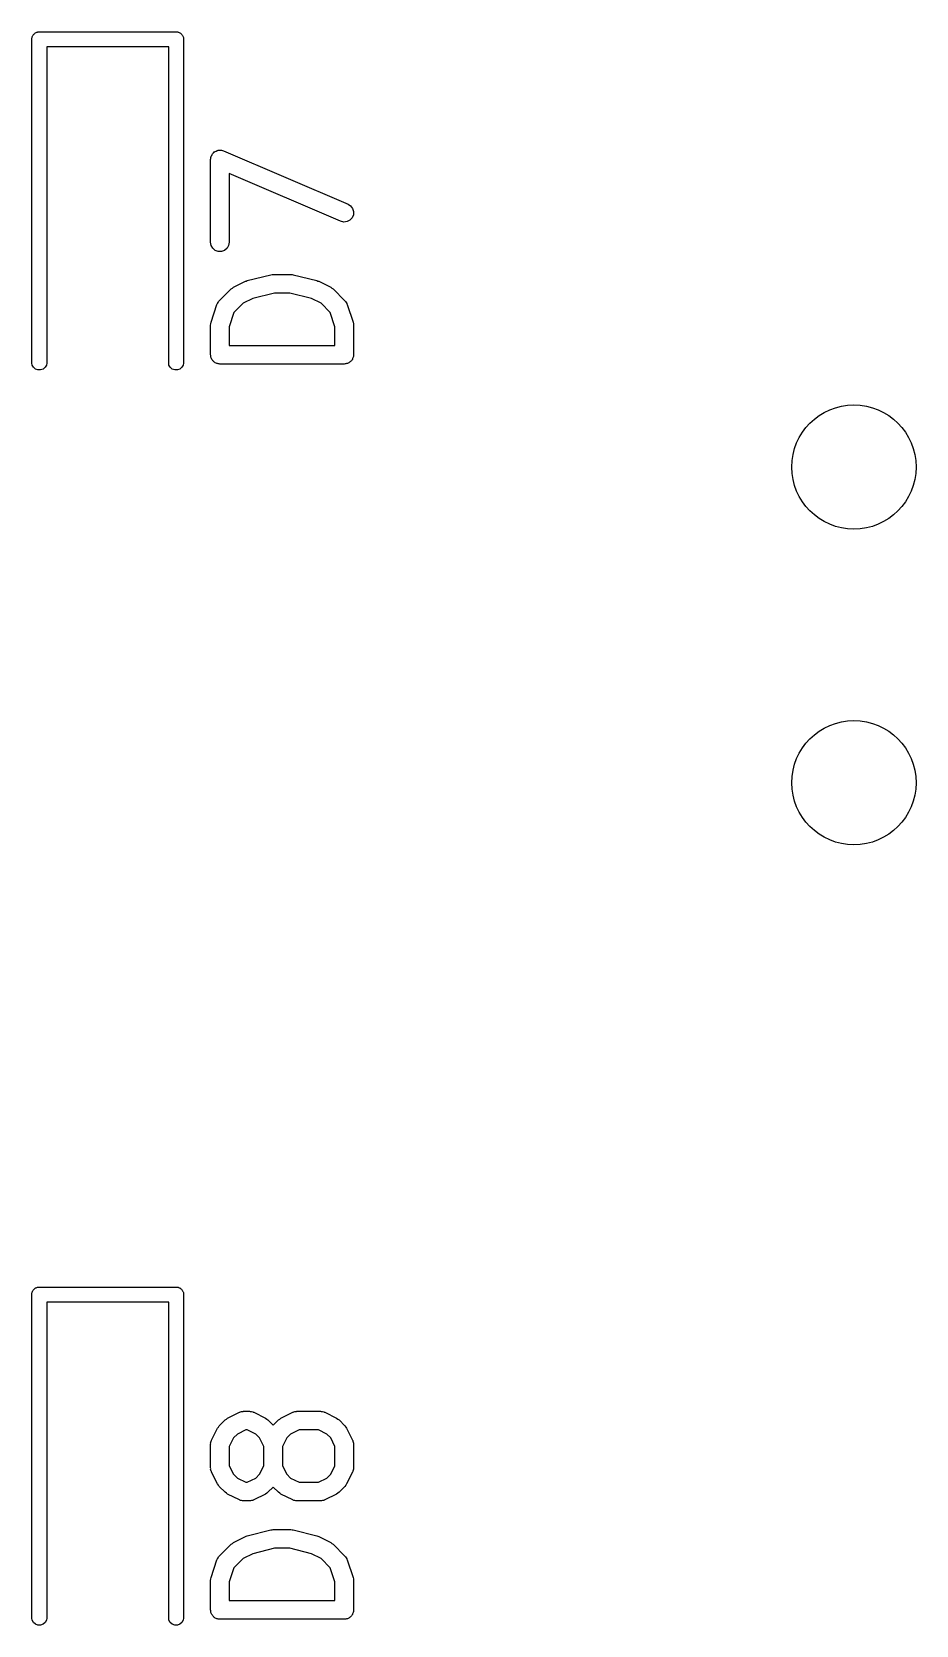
# Model space of a CAD drawing. Extents: x 107.8 to 187.5, y -108.6 to -68.5.
# Drawn here: x 128.03 to 135.15, y -85.79 to -72.97 of the extents above; entities that cross this region are included whole.
import ezdxf

# ---------------------------------------------------------------- set-up
doc = ezdxf.new("R2010")
doc.units = 0
doc.header["$MEASUREMENT"] = 0
doc.layers.add('BLACK', color=7, linetype='CONTINUOUS')

msp = doc.modelspace()

# ---------------------------------------------------------------- linework, layer by layer
at = {"layer": 'BLACK', "linetype": 'CONTINUOUS'}
for p, q in [((128.035, -73.0198), (128.036, -73.0148)), ((128.035, -73.0251), (128.035, -73.0198)), ((128.035, -73.0252), (128.035, -73.0251)), ((128.035, -75.6356), (128.035, -73.0252)), ((128.036, -73.0148), (128.037, -73.0096)), ((128.037, -73.0096), (128.04, -73.0049)), ((128.04, -73.0049), (128.042, -72.9999)), ((128.042, -72.9999), (128.045, -72.9959)), ((128.045, -72.9959), (128.048, -72.9912)), ((128.048, -72.9912), (128.052, -72.9878)), ((128.052, -72.9878), (128.055, -72.9837)), ((128.055, -72.9837), (128.06, -72.9811)), ((128.06, -72.9811), (128.064, -72.9776)), ((128.064, -72.9776), (128.069, -72.9758)), ((128.069, -72.9758), (128.074, -72.9731)), ((128.074, -72.9731), (128.079, -72.9722)), ((128.079, -72.9722), (128.084, -72.9704)), ((128.084, -72.9704), (128.089, -72.9704)), ((128.089, -72.9704), (128.089, -72.9704)), ((128.089, -72.9704), (129.2, -72.9704)), ((129.2, -72.9704), (129.205, -72.9704)), ((129.2, -72.9704), (129.2, -72.9704)), ((129.205, -72.9704), (129.21, -72.9722)), ((129.21, -72.9722), (129.215, -72.9731)), ((129.215, -72.9731), (129.22, -72.9758)), ((129.22, -72.9758), (129.225, -72.9776)), ((129.225, -72.9776), (129.229, -72.9811)), ((129.229, -72.9811), (129.234, -72.9837)), ((129.234, -72.9837), (129.237, -72.9878)), ((129.237, -72.9878), (129.241, -72.9912)), ((129.241, -72.9912), (129.244, -72.9959)), ((129.244, -72.9959), (129.247, -72.9999)), ((129.247, -72.9999), (129.249, -73.0049)), ((129.249, -73.0049), (129.252, -73.0096)), ((129.252, -73.0096), (129.253, -73.0148)), ((129.253, -73.0148), (129.255, -73.0198)), ((129.255, -73.0198), (129.255, -73.0251)), ((129.255, -73.0251), (129.255, -73.0252)), ((129.255, -73.0252), (129.255, -75.6356)), ((129.135, -73.0904), (128.155, -73.0904)), ((128.155, -73.0904), (128.155, -75.6356)), ((129.135, -75.6356), (129.135, -73.0904)), ((129.476, -73.9758), (129.477, -73.9714)), ((129.477, -73.9714), (129.481, -73.9639)), ((129.481, -73.9639), (129.484, -73.956)), ((129.484, -73.956), (129.487, -73.9527)), ((129.487, -73.9527), (129.49, -73.9489)), ((129.49, -73.9489), (129.496, -73.9433)), ((129.496, -73.9433), (129.502, -73.937)), ((129.502, -73.937), (129.506, -73.935)), ((129.506, -73.935), (129.509, -73.9321)), ((129.509, -73.9321), (129.518, -73.9292)), ((129.518, -73.9292), (129.525, -73.9253)), ((129.525, -73.9253), (129.53, -73.9247)), ((129.53, -73.9247), (129.534, -73.9232)), ((129.534, -73.9232), (129.543, -73.9232)), ((129.543, -73.9232), (129.551, -73.9222)), ((129.551, -73.9222), (129.556, -73.9232)), ((129.556, -73.9232), (129.56, -73.9232)), ((129.56, -73.9232), (129.568, -73.9262)), ((129.568, -73.9262), (129.577, -73.9281)), ((129.577, -73.9281), (130.577, -74.3567)), ((129.472, -73.9971), (129.473, -73.9886)), ((129.472, -74.6637), (129.472, -73.9971)), ((129.473, -73.9886), (129.474, -73.9799)), ((129.474, -73.9799), (129.476, -73.9758)), ((130.517, -74.4946), (129.622, -74.1108)), ((129.622, -74.1108), (129.622, -74.6637)), ((130.577, -74.3567), (130.598, -74.371)), ((130.61, -74.4667), (130.592, -74.4857)), ((130.598, -74.371), (130.614, -74.3918)), ((130.62, -74.4428), (130.61, -74.4667)), ((130.614, -74.3918), (130.621, -74.4168)), ((130.621, -74.4168), (130.62, -74.4428)), ((130.543, -74.5005), (130.517, -74.4946)), ((130.569, -74.4974), (130.543, -74.5005)), ((130.592, -74.4857), (130.569, -74.4974)), ((129.477, -74.6894), (129.472, -74.6637)), ((129.49, -74.7119), (129.477, -74.6894)), ((129.509, -74.7287), (129.49, -74.7119)), ((129.534, -74.7376), (129.509, -74.7287)), ((129.56, -74.7376), (129.534, -74.7376)), ((129.584, -74.7287), (129.56, -74.7376)), ((129.604, -74.7119), (129.584, -74.7287)), ((129.617, -74.6894), (129.604, -74.7119)), ((129.622, -74.6637), (129.617, -74.6894)), ((129.656, -75.0252), (129.752, -74.9776)), ((129.752, -74.9776), (129.759, -74.9753)), ((129.759, -74.9753), (129.767, -74.9719)), ((129.767, -74.9719), (129.957, -74.9243)), ((129.957, -74.9243), (129.967, -74.9237)), ((129.967, -74.9237), (129.976, -74.9221)), ((129.976, -74.9221), (130.118, -74.9221)), ((130.118, -74.9221), (130.127, -74.9237)), ((130.127, -74.9237), (130.137, -74.9243)), ((130.137, -74.9243), (130.327, -74.9719)), ((130.327, -74.9719), (130.335, -74.9753)), ((130.335, -74.9753), (130.342, -74.9776)), ((130.342, -74.9776), (130.438, -75.0252)), ((129.542, -75.1345), (129.637, -75.0393)), ((129.637, -75.0393), (129.647, -75.0324)), ((129.647, -75.0324), (129.656, -75.0252)), ((129.811, -75.1154), (129.734, -75.1539)), ((129.985, -75.0721), (129.811, -75.1154)), ((130.109, -75.0721), (129.985, -75.0721)), ((130.283, -75.1154), (130.109, -75.0721)), ((130.36, -75.1539), (130.283, -75.1154)), ((130.438, -75.0252), (130.447, -75.0324)), ((130.447, -75.0324), (130.457, -75.0393)), ((130.457, -75.0393), (130.552, -75.1345)), ((129.476, -75.3067), (129.523, -75.1638)), ((129.523, -75.1638), (129.526, -75.16)), ((129.526, -75.16), (129.527, -75.1558)), ((129.527, -75.1558), (129.532, -75.1486)), ((129.532, -75.1486), (129.536, -75.1409)), ((129.536, -75.1409), (129.539, -75.138)), ((129.539, -75.138), (129.542, -75.1345)), ((129.66, -75.2281), (129.622, -75.3426)), ((129.734, -75.1539), (129.66, -75.2281)), ((130.434, -75.2281), (130.36, -75.1539)), ((130.472, -75.3426), (130.434, -75.2281)), ((130.552, -75.1345), (130.555, -75.1381)), ((130.555, -75.1381), (130.558, -75.1409)), ((130.558, -75.1409), (130.562, -75.1486)), ((130.562, -75.1486), (130.567, -75.1558)), ((130.567, -75.1558), (130.568, -75.16)), ((130.568, -75.16), (130.571, -75.1638)), ((130.571, -75.1638), (130.618, -75.3067)), ((129.472, -75.3304), (129.474, -75.3186)), ((129.472, -75.5685), (129.472, -75.3304)), ((129.474, -75.3186), (129.476, -75.3067)), ((129.622, -75.3426), (129.622, -75.4935)), ((130.472, -75.4935), (130.472, -75.3426)), ((130.618, -75.3067), (130.62, -75.3186)), ((130.62, -75.3186), (130.622, -75.3304)), ((130.622, -75.3304), (130.622, -75.5685)), ((129.622, -75.4935), (130.472, -75.4935)), ((128.037, -75.6512), (128.035, -75.6356)), ((128.155, -75.6356), (128.152, -75.6512)), ((129.137, -75.6512), (129.135, -75.6356)), ((129.255, -75.6356), (129.252, -75.6512)), ((129.473, -75.575), (129.472, -75.5685)), ((129.473, -75.5815), (129.473, -75.575)), ((129.475, -75.5877), (129.473, -75.5815)), ((129.477, -75.5941), (129.475, -75.5877)), ((129.48, -75.5998), (129.477, -75.5941)), ((129.482, -75.606), (129.48, -75.5998)), ((129.486, -75.611), (129.482, -75.606)), ((129.49, -75.6167), (129.486, -75.611)), ((129.495, -75.6209), (129.49, -75.6167)), ((129.499, -75.6259), (129.495, -75.6209)), ((129.504, -75.6292), (129.499, -75.6259)), ((129.509, -75.6334), (129.504, -75.6292)), ((129.516, -75.6357), (129.509, -75.6334)), ((129.521, -75.639), (129.516, -75.6357)), ((130.578, -75.6357), (130.573, -75.639)), ((130.584, -75.6334), (130.578, -75.6357)), ((130.59, -75.6292), (130.584, -75.6334)), ((130.595, -75.6259), (130.59, -75.6292)), ((130.599, -75.6209), (130.595, -75.6259)), ((130.604, -75.6167), (130.599, -75.6209)), ((130.608, -75.611), (130.604, -75.6167)), ((130.612, -75.606), (130.608, -75.611)), ((130.614, -75.5998), (130.612, -75.606)), ((130.617, -75.5941), (130.614, -75.5998)), ((130.619, -75.5877), (130.617, -75.5941)), ((130.621, -75.5815), (130.619, -75.5877)), ((130.622, -75.5685), (130.621, -75.575)), ((130.621, -75.575), (130.621, -75.5815)), ((128.048, -75.6696), (128.037, -75.6512)), ((128.064, -75.6832), (128.048, -75.6696)), ((128.084, -75.6904), (128.064, -75.6832)), ((128.105, -75.6904), (128.084, -75.6904)), ((128.125, -75.6832), (128.105, -75.6904)), ((128.141, -75.6696), (128.125, -75.6832)), ((128.152, -75.6512), (128.141, -75.6696)), ((129.148, -75.6696), (129.137, -75.6512)), ((129.164, -75.6832), (129.148, -75.6696)), ((129.184, -75.6904), (129.164, -75.6832)), ((129.205, -75.6904), (129.184, -75.6904)), ((129.225, -75.6832), (129.205, -75.6904)), ((129.241, -75.6696), (129.225, -75.6832)), ((129.252, -75.6512), (129.241, -75.6696)), ((129.528, -75.6401), (129.521, -75.639)), ((129.534, -75.6424), (129.528, -75.6401)), ((129.541, -75.6424), (129.534, -75.6424)), ((129.547, -75.6435), (129.541, -75.6424)), ((130.547, -75.6435), (129.547, -75.6435)), ((130.553, -75.6424), (130.547, -75.6435)), ((130.56, -75.6424), (130.553, -75.6424)), ((130.566, -75.6401), (130.56, -75.6424)), ((130.573, -75.639), (130.566, -75.6401)), ((128.069, -83.0758), (128.074, -83.0731)), ((128.074, -83.0731), (128.079, -83.0722)), ((128.079, -83.0722), (128.084, -83.0704)), ((128.084, -83.0704), (128.089, -83.0704)), ((128.089, -83.0704), (128.089, -83.0704)), ((128.089, -83.0704), (129.2, -83.0704)), ((129.2, -83.0704), (129.205, -83.0704)), ((129.2, -83.0704), (129.2, -83.0704)), ((129.205, -83.0704), (129.21, -83.0722)), ((129.21, -83.0722), (129.215, -83.0731)), ((129.215, -83.0731), (129.22, -83.0758)), ((128.035, -83.1198), (128.036, -83.1148)), ((128.035, -83.1251), (128.035, -83.1198)), ((128.035, -83.1252), (128.035, -83.1251)), ((128.035, -85.7356), (128.035, -83.1252)), ((128.036, -83.1148), (128.037, -83.1096)), ((128.037, -83.1096), (128.04, -83.1049)), ((128.04, -83.1049), (128.042, -83.0999)), ((128.042, -83.0999), (128.045, -83.0959)), ((128.045, -83.0959), (128.048, -83.0912)), ((128.048, -83.0912), (128.052, -83.0878)), ((128.052, -83.0878), (128.055, -83.0837)), ((128.055, -83.0837), (128.06, -83.0811)), ((128.06, -83.0811), (128.064, -83.0776)), ((128.064, -83.0776), (128.069, -83.0758)), ((129.135, -83.1904), (128.155, -83.1904)), ((128.155, -83.1904), (128.155, -85.7356)), ((129.135, -85.7356), (129.135, -83.1904)), ((129.22, -83.0758), (129.225, -83.0776)), ((129.225, -83.0776), (129.229, -83.0811)), ((129.229, -83.0811), (129.234, -83.0837)), ((129.234, -83.0837), (129.237, -83.0878)), ((129.237, -83.0878), (129.241, -83.0912)), ((129.241, -83.0912), (129.244, -83.0959)), ((129.244, -83.0959), (129.247, -83.0999)), ((129.247, -83.0999), (129.249, -83.1049)), ((129.249, -83.1049), (129.252, -83.1096)), ((129.252, -83.1096), (129.253, -83.1148)), ((129.253, -83.1148), (129.255, -83.1198)), ((129.255, -83.1198), (129.255, -83.1251)), ((129.255, -83.1251), (129.255, -83.1252)), ((129.255, -83.1252), (129.255, -85.7356)), ((129.609, -84.1252), (129.704, -84.0776)), ((129.704, -84.0776), (129.708, -84.0764)), ((129.708, -84.0764), (129.712, -84.0742)), ((129.712, -84.0742), (129.72, -84.0727)), ((129.72, -84.0727), (129.729, -84.0702)), ((129.729, -84.0702), (129.733, -84.0704)), ((129.733, -84.0704), (129.737, -84.0697)), ((129.737, -84.0697), (129.785, -84.0697)), ((129.785, -84.0697), (129.789, -84.0704)), ((129.789, -84.0704), (129.794, -84.0702)), ((129.794, -84.0702), (129.802, -84.0727)), ((129.802, -84.0727), (129.811, -84.0742)), ((129.811, -84.0742), (129.814, -84.0764)), ((129.814, -84.0764), (129.819, -84.0776)), ((129.819, -84.0776), (129.914, -84.1252)), ((130.037, -84.1252), (130.132, -84.0776)), ((130.132, -84.0776), (130.137, -84.0764)), ((130.137, -84.0764), (130.14, -84.0742)), ((130.14, -84.0742), (130.149, -84.0727)), ((130.149, -84.0727), (130.157, -84.0702)), ((130.157, -84.0702), (130.162, -84.0704)), ((130.162, -84.0704), (130.166, -84.0697)), ((130.166, -84.0697), (130.357, -84.0697)), ((130.357, -84.0697), (130.361, -84.0704)), ((130.361, -84.0704), (130.365, -84.0702)), ((130.365, -84.0702), (130.373, -84.0727)), ((130.373, -84.0727), (130.382, -84.0742)), ((130.382, -84.0742), (130.386, -84.0764)), ((130.386, -84.0764), (130.39, -84.0776)), ((130.39, -84.0776), (130.485, -84.1252)), ((129.48, -84.3016), (129.528, -84.2064)), ((129.528, -84.2064), (129.535, -84.1967)), ((129.535, -84.1967), (129.542, -84.1869)), ((129.542, -84.1869), (129.589, -84.1393)), ((129.589, -84.1393), (129.599, -84.1324)), ((129.599, -84.1324), (129.609, -84.1252)), ((129.755, -84.2197), (129.687, -84.2539)), ((129.767, -84.2197), (129.755, -84.2197)), ((129.836, -84.2539), (129.767, -84.2197)), ((129.914, -84.1252), (129.924, -84.1324)), ((129.924, -84.1324), (129.933, -84.1393)), ((129.933, -84.1393), (129.976, -84.1815)), ((129.976, -84.1815), (130.018, -84.1393)), ((130.018, -84.1393), (130.028, -84.1324)), ((130.028, -84.1324), (130.037, -84.1252)), ((130.184, -84.2197), (130.115, -84.2539)), ((130.339, -84.2197), (130.184, -84.2197)), ((130.407, -84.2539), (130.339, -84.2197)), ((130.485, -84.1252), (130.495, -84.1324)), ((130.495, -84.1324), (130.505, -84.1393)), ((130.505, -84.1393), (130.552, -84.1869)), ((130.552, -84.1869), (130.559, -84.1967)), ((130.559, -84.1967), (130.566, -84.2064)), ((130.566, -84.2064), (130.614, -84.3016)), ((129.472, -84.3266), (129.475, -84.3182)), ((129.473, -84.3309), (129.472, -84.3266)), ((129.472, -84.3352), (129.473, -84.3309)), ((129.472, -84.5256), (129.472, -84.3352)), ((129.475, -84.3182), (129.477, -84.3095)), ((129.477, -84.3095), (129.479, -84.3058)), ((129.479, -84.3058), (129.48, -84.3016)), ((129.656, -84.2843), (129.622, -84.3529)), ((129.622, -84.3529), (129.622, -84.5079)), ((129.687, -84.2539), (129.656, -84.2843)), ((129.866, -84.2843), (129.836, -84.2539)), ((129.901, -84.3529), (129.866, -84.2843)), ((129.901, -84.5079), (129.901, -84.3529)), ((130.085, -84.2843), (130.051, -84.3529)), ((130.051, -84.3529), (130.051, -84.5079)), ((130.115, -84.2539), (130.085, -84.2843)), ((130.438, -84.2843), (130.407, -84.2539)), ((130.472, -84.3529), (130.438, -84.2843)), ((130.472, -84.5079), (130.472, -84.3529)), ((130.614, -84.3016), (130.615, -84.3058)), ((130.615, -84.3058), (130.617, -84.3095)), ((130.617, -84.3095), (130.619, -84.3182)), ((130.619, -84.3182), (130.621, -84.3266)), ((130.621, -84.3266), (130.621, -84.3309)), ((130.621, -84.3309), (130.622, -84.3352)), ((130.622, -84.3352), (130.622, -84.5256)), ((129.473, -84.5299), (129.472, -84.5256)), ((129.472, -84.5342), (129.473, -84.5299)), ((129.475, -84.5426), (129.472, -84.5342)), ((129.477, -84.5513), (129.475, -84.5426)), ((129.479, -84.555), (129.477, -84.5513)), ((129.48, -84.5592), (129.479, -84.555)), ((129.528, -84.6544), (129.48, -84.5592)), ((129.622, -84.5079), (129.656, -84.5764)), ((129.656, -84.5764), (129.687, -84.6069)), ((129.687, -84.6069), (129.755, -84.6411)), ((129.767, -84.6411), (129.836, -84.6069)), ((129.836, -84.6069), (129.866, -84.5764)), ((129.866, -84.5764), (129.901, -84.5079)), ((130.051, -84.5079), (130.085, -84.5764)), ((130.085, -84.5764), (130.115, -84.6069)), ((130.115, -84.6069), (130.184, -84.6411)), ((130.339, -84.6411), (130.407, -84.6069)), ((130.407, -84.6069), (130.438, -84.5764)), ((130.438, -84.5764), (130.472, -84.5079)), ((130.614, -84.5592), (130.566, -84.6544)), ((130.615, -84.555), (130.614, -84.5592)), ((130.617, -84.5513), (130.615, -84.555)), ((130.619, -84.5426), (130.617, -84.5513)), ((130.621, -84.5342), (130.619, -84.5426)), ((130.622, -84.5256), (130.621, -84.5299)), ((130.621, -84.5299), (130.621, -84.5342)), ((129.535, -84.6641), (129.528, -84.6544)), ((129.542, -84.6739), (129.535, -84.6641)), ((129.589, -84.7215), (129.542, -84.6739)), ((129.599, -84.7284), (129.589, -84.7215)), ((129.609, -84.7356), (129.599, -84.7284)), ((129.704, -84.7832), (129.609, -84.7356)), ((129.755, -84.6411), (129.767, -84.6411)), ((129.914, -84.7356), (129.819, -84.7832)), ((129.924, -84.7284), (129.914, -84.7356)), ((129.933, -84.7215), (129.924, -84.7284)), ((129.976, -84.6793), (129.933, -84.7215)), ((130.018, -84.7215), (129.976, -84.6793)), ((130.028, -84.7284), (130.018, -84.7215)), ((130.037, -84.7356), (130.028, -84.7284)), ((130.132, -84.7832), (130.037, -84.7356)), ((130.184, -84.6411), (130.339, -84.6411)), ((130.485, -84.7356), (130.39, -84.7832)), ((130.495, -84.7284), (130.485, -84.7356)), ((130.505, -84.7215), (130.495, -84.7284)), ((130.552, -84.6739), (130.505, -84.7215)), ((130.559, -84.6641), (130.552, -84.6739)), ((130.566, -84.6544), (130.559, -84.6641)), ((129.708, -84.7844), (129.704, -84.7832)), ((129.712, -84.7866), (129.708, -84.7844)), ((129.72, -84.7881), (129.712, -84.7866)), ((129.729, -84.7906), (129.72, -84.7881)), ((129.733, -84.7904), (129.729, -84.7906)), ((129.737, -84.7911), (129.733, -84.7904)), ((129.785, -84.7911), (129.737, -84.7911)), ((129.789, -84.7904), (129.785, -84.7911)), ((129.794, -84.7906), (129.789, -84.7904)), ((129.802, -84.7881), (129.794, -84.7906)), ((129.811, -84.7866), (129.802, -84.7881)), ((129.814, -84.7844), (129.811, -84.7866)), ((129.819, -84.7832), (129.814, -84.7844)), ((130.137, -84.7844), (130.132, -84.7832)), ((130.14, -84.7866), (130.137, -84.7844)), ((130.149, -84.7881), (130.14, -84.7866)), ((130.157, -84.7906), (130.149, -84.7881)), ((130.162, -84.7904), (130.157, -84.7906)), ((130.166, -84.7911), (130.162, -84.7904)), ((130.357, -84.7911), (130.166, -84.7911)), ((130.361, -84.7904), (130.357, -84.7911)), ((130.365, -84.7906), (130.361, -84.7904)), ((130.373, -84.7881), (130.365, -84.7906)), ((130.382, -84.7866), (130.373, -84.7881)), ((130.386, -84.7844), (130.382, -84.7866)), ((130.39, -84.7832), (130.386, -84.7844)), ((129.656, -85.1252), (129.752, -85.0776)), ((129.752, -85.0776), (129.759, -85.0753)), ((129.759, -85.0753), (129.767, -85.0719)), ((129.767, -85.0719), (129.957, -85.0243)), ((129.957, -85.0243), (129.967, -85.0237)), ((129.967, -85.0237), (129.976, -85.0221)), ((129.976, -85.0221), (130.118, -85.0221)), ((130.118, -85.0221), (130.127, -85.0237)), ((130.127, -85.0237), (130.137, -85.0243)), ((130.137, -85.0243), (130.327, -85.0719)), ((130.327, -85.0719), (130.335, -85.0753)), ((130.335, -85.0753), (130.342, -85.0776)), ((130.342, -85.0776), (130.438, -85.1252)), ((129.527, -85.2558), (129.532, -85.2486)), ((129.532, -85.2486), (129.536, -85.2409)), ((129.536, -85.2409), (129.539, -85.2381)), ((129.539, -85.2381), (129.542, -85.2345)), ((129.542, -85.2345), (129.637, -85.1393)), ((129.637, -85.1393), (129.647, -85.1324)), ((129.647, -85.1324), (129.656, -85.1252)), ((129.811, -85.2154), (129.734, -85.2539)), ((129.985, -85.1721), (129.811, -85.2154)), ((130.109, -85.1721), (129.985, -85.1721)), ((130.283, -85.2154), (130.109, -85.1721)), ((130.36, -85.2539), (130.283, -85.2154)), ((130.438, -85.1252), (130.447, -85.1324)), ((130.447, -85.1324), (130.457, -85.1393)), ((130.457, -85.1393), (130.552, -85.2345)), ((130.552, -85.2345), (130.555, -85.2381)), ((130.555, -85.2381), (130.558, -85.2409)), ((130.558, -85.2409), (130.562, -85.2486)), ((130.562, -85.2486), (130.567, -85.2558)), ((129.476, -85.4067), (129.523, -85.2638)), ((129.523, -85.2638), (129.526, -85.26)), ((129.526, -85.26), (129.527, -85.2558)), ((129.66, -85.3281), (129.622, -85.4426)), ((129.734, -85.2539), (129.66, -85.3281)), ((130.434, -85.3281), (130.36, -85.2539)), ((130.472, -85.4426), (130.434, -85.3281)), ((130.567, -85.2558), (130.568, -85.26)), ((130.568, -85.26), (130.571, -85.2638)), ((130.571, -85.2638), (130.618, -85.4067)), ((129.472, -85.4304), (129.474, -85.4186)), ((129.472, -85.6685), (129.472, -85.4304)), ((129.474, -85.4186), (129.476, -85.4067)), ((129.622, -85.4426), (129.622, -85.5935)), ((130.472, -85.5935), (130.472, -85.4426)), ((130.618, -85.4067), (130.62, -85.4186)), ((130.62, -85.4186), (130.622, -85.4304)), ((130.622, -85.4304), (130.622, -85.6685)), ((129.622, -85.5935), (130.472, -85.5935)), ((128.037, -85.7512), (128.035, -85.7356)), ((128.048, -85.7696), (128.037, -85.7512)), ((128.152, -85.7512), (128.141, -85.7696)), ((128.155, -85.7356), (128.152, -85.7512)), ((129.137, -85.7512), (129.135, -85.7356)), ((129.148, -85.7696), (129.137, -85.7512)), ((129.252, -85.7512), (129.241, -85.7696)), ((129.255, -85.7356), (129.252, -85.7512)), ((129.473, -85.675), (129.472, -85.6685)), ((129.473, -85.6815), (129.473, -85.675)), ((129.475, -85.6877), (129.473, -85.6815)), ((129.477, -85.6941), (129.475, -85.6877)), ((129.48, -85.6998), (129.477, -85.6941)), ((129.482, -85.706), (129.48, -85.6998)), ((129.486, -85.711), (129.482, -85.706)), ((129.49, -85.7167), (129.486, -85.711)), ((129.495, -85.7209), (129.49, -85.7167)), ((129.499, -85.7259), (129.495, -85.7209)), ((129.504, -85.7292), (129.499, -85.7259)), ((129.509, -85.7334), (129.504, -85.7292)), ((129.516, -85.7357), (129.509, -85.7334)), ((129.521, -85.739), (129.516, -85.7357)), ((129.528, -85.7401), (129.521, -85.739)), ((129.534, -85.7424), (129.528, -85.7401)), ((129.541, -85.7424), (129.534, -85.7424)), ((129.547, -85.7435), (129.541, -85.7424)), ((130.547, -85.7435), (129.547, -85.7435)), ((130.553, -85.7424), (130.547, -85.7435)), ((130.56, -85.7424), (130.553, -85.7424)), ((130.566, -85.7401), (130.56, -85.7424)), ((130.573, -85.739), (130.566, -85.7401)), ((130.578, -85.7357), (130.573, -85.739)), ((130.584, -85.7334), (130.578, -85.7357)), ((130.59, -85.7292), (130.584, -85.7334)), ((130.595, -85.7259), (130.59, -85.7292)), ((130.599, -85.7209), (130.595, -85.7259)), ((130.604, -85.7167), (130.599, -85.7209)), ((130.608, -85.711), (130.604, -85.7167)), ((130.612, -85.706), (130.608, -85.711)), ((130.614, -85.6998), (130.612, -85.706)), ((130.617, -85.6941), (130.614, -85.6998)), ((130.619, -85.6877), (130.617, -85.6941)), ((130.621, -85.6815), (130.619, -85.6877)), ((130.622, -85.6685), (130.621, -85.675)), ((130.621, -85.675), (130.621, -85.6815)), ((128.064, -85.7832), (128.048, -85.7696)), ((128.084, -85.7904), (128.064, -85.7832)), ((128.105, -85.7904), (128.084, -85.7904)), ((128.125, -85.7832), (128.105, -85.7904)), ((128.141, -85.7696), (128.125, -85.7832)), ((129.164, -85.7832), (129.148, -85.7696)), ((129.184, -85.7904), (129.164, -85.7832)), ((129.205, -85.7904), (129.184, -85.7904)), ((129.225, -85.7832), (129.205, -85.7904)), ((129.241, -85.7696), (129.225, -85.7832))]:
    msp.add_line(p, q, dxfattribs=at)
at = {"layer": 'BLACK'}
for centre in [(134.645, -76.4718), (134.645, -79.0118)]:
    msp.add_circle(centre, 0.5, dxfattribs=at)

doc.saveas('drawing.dxf')
